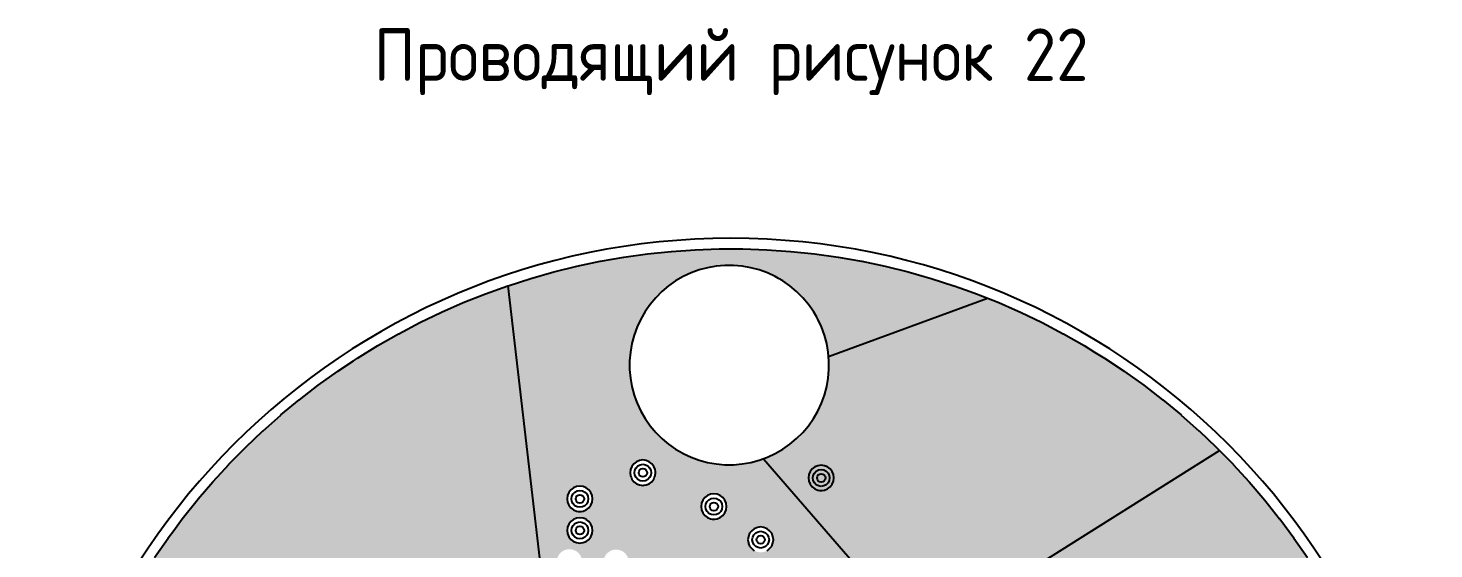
# Model space of a CAD drawing. Header units: millimetres. Extents: x -3894 to -3474, y -291 to 6.
# Drawn here: x -3842.1 to -3775.1, y -187.7 to -162.9 of the extents above; entities that cross this region are included whole.
import ezdxf

# ---------------------------------------------------------------- set-up
doc = ezdxf.new("R2010")
doc.units = ezdxf.units.MM
doc.layers.add('BLACK', color=7, linetype='Continuous')
doc.styles.add('СПДС', font='isocpeur.ttf', dxfattribs={"width": 0.9})

msp = doc.modelspace()

# ---------------------------------------------------------------- hatches: boundary and pattern name
h = msp.add_hatch(color=256)
h.dxf.hatch_style = 1
h.paths.add_polyline_path([(-3807.037, -183.381), (-3807.232, -183.452), (-3807.633, -183.559), (-3808.041, -183.631), (-3808.454, -183.667), (-3808.869, -183.667), (-3808.869, -183.667), (-3809.282, -183.631), (-3809.691, -183.559), (-3809.983, -183.481), (-3810.092, -183.452), (-3810.481, -183.31), (-3810.857, -183.135), (-3810.88, -183.122), (-3811.217, -182.927), (-3811.556, -182.689), (-3811.742, -182.533), (-3811.874, -182.423), (-3812.168, -182.129), (-3812.241, -182.041), (-3812.434, -181.811), (-3812.672, -181.472), (-3812.88, -181.112), (-3813.055, -180.736), (-3813.115, -180.571), (-3813.197, -180.347), (-3813.304, -179.946), (-3813.376, -179.537), (-3813.376, -179.537), (-3813.412, -179.124), (-3813.412, -178.709), (-3813.376, -178.296), (-3813.376, -178.296), (-3813.304, -177.888), (-3813.197, -177.487), (-3813.055, -177.097), (-3812.88, -176.721), (-3812.672, -176.362), (-3812.434, -176.022), (-3812.168, -175.704), (-3811.874, -175.411), (-3811.556, -175.144), (-3811.217, -174.906), (-3810.857, -174.699), (-3810.481, -174.524), (-3810.092, -174.382), (-3809.691, -174.275), (-3809.282, -174.202), (-3809.282, -174.202), (-3808.869, -174.166), (-3808.869, -174.166), (-3808.454, -174.166), (-3808.454, -174.166), (-3808.041, -174.202), (-3807.633, -174.275), (-3807.633, -174.275), (-3807.633, -174.275), (-3807.633, -174.275), (-3807.633, -174.275), (-3807.232, -174.382), (-3806.842, -174.524), (-3806.466, -174.699), (-3806.32, -174.783), (-3806.107, -174.906), (-3805.767, -175.144), (-3805.449, -175.411), (-3805.156, -175.704), (-3804.889, -176.022), (-3804.651, -176.362), (-3804.491, -176.64), (-3804.444, -176.721), (-3804.269, -177.097), (-3804.127, -177.487), (-3804.019, -177.888), (-3803.947, -178.296), (-3803.929, -178.503), (-3796.348, -175.729), (-3796.875, -175.519), (-3796.879, -175.517), (-3797.174, -175.411), (-3797.947, -175.133), (-3797.951, -175.132), (-3799.031, -174.785), (-3799.035, -174.783), (-3799.371, -174.688), (-3800.127, -174.474), (-3800.131, -174.473), (-3801.162, -174.219), (-3801.233, -174.201), (-3801.238, -174.2), (-3802.348, -173.967), (-3802.352, -173.966), (-3803.47, -173.771), (-3803.475, -173.77), (-3804.599, -173.614), (-3804.603, -173.614), (-3805.732, -173.496), (-3805.736, -173.496), (-3806.868, -173.418), (-3806.873, -173.418), (-3808.007, -173.378), (-3808.011, -173.378), (-3809.146, -173.378), (-3809.15, -173.378), (-3810.285, -173.418), (-3810.289, -173.418), (-3811.421, -173.496), (-3811.425, -173.496), (-3812.554, -173.614), (-3812.558, -173.614), (-3813.682, -173.77), (-3813.687, -173.771), (-3814.805, -173.966), (-3814.809, -173.967), (-3815.92, -174.2), (-3815.924, -174.201), (-3817.026, -174.473), (-3817.03, -174.474), (-3818.122, -174.783), (-3818.126, -174.785), (-3819.206, -175.132), (-3817.378, -190.86), (-3816.066, -189.548), (-3816.028, -189.527), (-3816.002, -189.511), (-3815.963, -189.489), (-3815.929, -189.48), (-3815.848, -189.458), (-3801.76, -189.458)])
h.paths.add_polyline_path([(-3809.979, -185.507), (-3809.979, -185.507), (-3809.919, -185.361), (-3809.822, -185.235), (-3809.697, -185.139), (-3809.551, -185.079), (-3809.551, -185.079), (-3809.394, -185.058), (-3809.237, -185.079), (-3809.237, -185.079), (-3809.091, -185.139), (-3808.966, -185.235), (-3808.87, -185.361), (-3808.809, -185.507), (-3808.788, -185.664), (-3808.809, -185.82), (-3808.87, -185.966), (-3808.966, -186.092), (-3809.091, -186.188), (-3809.237, -186.249), (-3809.342, -186.262), (-3809.394, -186.269), (-3809.472, -186.259), (-3809.551, -186.249), (-3809.697, -186.188), (-3809.822, -186.092), (-3809.919, -185.966), (-3809.979, -185.82), (-3809.979, -185.82), (-3810, -185.664)], flags=16)
h.paths.add_polyline_path([(-3809.794, -185.664), (-3809.774, -185.54), (-3809.718, -185.428), (-3809.629, -185.34), (-3809.518, -185.283), (-3809.394, -185.264), (-3809.27, -185.283), (-3809.159, -185.34), (-3809.07, -185.428), (-3809.014, -185.54), (-3808.994, -185.664), (-3809.014, -185.787), (-3809.07, -185.899), (-3809.159, -185.987), (-3809.27, -186.044), (-3809.394, -186.064), (-3809.518, -186.044), (-3809.629, -185.987), (-3809.718, -185.899), (-3809.774, -185.787)], flags=0)
h.paths.add_polyline_path([(-3812.351, -184.477), (-3812.476, -184.573), (-3812.622, -184.634), (-3812.727, -184.647), (-3812.779, -184.654), (-3812.857, -184.644), (-3812.936, -184.634), (-3813.082, -184.573), (-3813.207, -184.477), (-3813.304, -184.351), (-3813.325, -184.299), (-3813.364, -184.205), (-3813.364, -184.205), (-3813.385, -184.049), (-3813.364, -183.892), (-3813.364, -183.892), (-3813.304, -183.746), (-3813.207, -183.62), (-3813.082, -183.524), (-3812.936, -183.464), (-3812.936, -183.464), (-3812.779, -183.443), (-3812.622, -183.464), (-3812.622, -183.464), (-3812.476, -183.524), (-3812.351, -183.62), (-3812.255, -183.746), (-3812.194, -183.892), (-3812.18, -183.996), (-3812.173, -184.049), (-3812.194, -184.205), (-3812.233, -184.299), (-3812.255, -184.351)], flags=16)
h.paths.add_polyline_path([(-3809.194, -185.664, -1), (-3809.594, -185.664, -1)], flags=0)
h.paths.add_polyline_path([(-3812.544, -184.372), (-3812.655, -184.429), (-3812.779, -184.449), (-3812.903, -184.429), (-3813.014, -184.372), (-3813.103, -184.284), (-3813.159, -184.172), (-3813.179, -184.049), (-3813.159, -183.925), (-3813.103, -183.813), (-3813.014, -183.725), (-3812.903, -183.668), (-3812.779, -183.649), (-3812.655, -183.668), (-3812.544, -183.725), (-3812.455, -183.813), (-3812.399, -183.925), (-3812.379, -184.049), (-3812.399, -184.172), (-3812.455, -184.284)], flags=0)
h.paths.add_polyline_path([(-3812.979, -184.049, -1), (-3812.579, -184.049, -1)], flags=0)
h.paths.add_polyline_path([(-3813.626, -187.888), (-3813.53, -188.014), (-3813.469, -188.16), (-3813.451, -188.299), (-3813.448, -188.317), (-3813.469, -188.473), (-3813.53, -188.619), (-3813.626, -188.745), (-3813.751, -188.841), (-3813.897, -188.902), (-3814.002, -188.915), (-3814.054, -188.922), (-3814.132, -188.912), (-3814.211, -188.902), (-3814.357, -188.841), (-3814.482, -188.745), (-3814.579, -188.619), (-3814.639, -188.473), (-3814.639, -188.473), (-3814.66, -188.317), (-3814.639, -188.16), (-3814.639, -188.16), (-3814.579, -188.014), (-3814.482, -187.888), (-3814.357, -187.792), (-3814.211, -187.732), (-3814.211, -187.732), (-3814.054, -187.711), (-3813.897, -187.732), (-3813.897, -187.732), (-3813.795, -187.774), (-3813.751, -187.792)], flags=16)
h.paths.add_polyline_path([(-3813.73, -188.081), (-3813.674, -188.193), (-3813.654, -188.317), (-3813.674, -188.44), (-3813.73, -188.552), (-3813.819, -188.64), (-3813.93, -188.697), (-3814.054, -188.717), (-3814.178, -188.697), (-3814.289, -188.64), (-3814.378, -188.552), (-3814.434, -188.44), (-3814.454, -188.317), (-3814.434, -188.193), (-3814.378, -188.081), (-3814.289, -187.993), (-3814.178, -187.936), (-3814.054, -187.917), (-3813.93, -187.936), (-3813.819, -187.993)], flags=0)
h.paths.add_polyline_path([(-3813.854, -188.317, -1), (-3814.254, -188.317, -1)], flags=0)
h.paths.add_polyline_path([(-3807.749, -187.085), (-3807.749, -187.085), (-3807.689, -186.939), (-3807.592, -186.813), (-3807.467, -186.717), (-3807.321, -186.657), (-3807.321, -186.657), (-3807.164, -186.636), (-3807.007, -186.657), (-3807.007, -186.657), (-3806.861, -186.717), (-3806.736, -186.813), (-3806.64, -186.939), (-3806.579, -187.085), (-3806.577, -187.101), (-3806.56, -187.227), (-3806.558, -187.242), (-3806.579, -187.398), (-3806.64, -187.544), (-3806.736, -187.67), (-3806.861, -187.766), (-3807.007, -187.827), (-3807.112, -187.84), (-3807.164, -187.847), (-3807.242, -187.837), (-3807.321, -187.827), (-3807.467, -187.766), (-3807.592, -187.67), (-3807.689, -187.544), (-3807.74, -187.421), (-3807.749, -187.398), (-3807.749, -187.398), (-3807.77, -187.242)], flags=16)
h.paths.add_polyline_path([(-3815.173, -185.299), (-3815.194, -185.455), (-3815.255, -185.601), (-3815.302, -185.664), (-3815.351, -185.727), (-3815.476, -185.823), (-3815.622, -185.884), (-3815.727, -185.897), (-3815.779, -185.904), (-3815.857, -185.894), (-3815.936, -185.884), (-3816.082, -185.823), (-3816.207, -185.727), (-3816.304, -185.601), (-3816.322, -185.558), (-3816.364, -185.455), (-3816.364, -185.455), (-3816.385, -185.299), (-3816.364, -185.142), (-3816.364, -185.142), (-3816.304, -184.996), (-3816.207, -184.87), (-3816.082, -184.774), (-3815.936, -184.714), (-3815.936, -184.714), (-3815.779, -184.693), (-3815.622, -184.714), (-3815.622, -184.714), (-3815.476, -184.774), (-3815.351, -184.87), (-3815.255, -184.996), (-3815.194, -185.142)], flags=16)
h.paths.add_polyline_path([(-3807.544, -187.118), (-3807.488, -187.006), (-3807.399, -186.918), (-3807.288, -186.861), (-3807.164, -186.842), (-3807.04, -186.861), (-3806.929, -186.918), (-3806.84, -187.006), (-3806.784, -187.118), (-3806.764, -187.242), (-3806.784, -187.365), (-3806.84, -187.477), (-3806.929, -187.565), (-3807.04, -187.622), (-3807.164, -187.642), (-3807.288, -187.622), (-3807.399, -187.565), (-3807.488, -187.477), (-3807.544, -187.365), (-3807.564, -187.242)], flags=0)
h.paths.add_polyline_path([(-3815.194, -186.642), (-3815.173, -186.799), (-3815.194, -186.955), (-3815.255, -187.101), (-3815.351, -187.227), (-3815.37, -187.242), (-3815.476, -187.323), (-3815.622, -187.384), (-3815.727, -187.397), (-3815.779, -187.404), (-3815.857, -187.394), (-3815.936, -187.384), (-3816.082, -187.323), (-3816.207, -187.227), (-3816.304, -187.101), (-3816.364, -186.955), (-3816.364, -186.955), (-3816.385, -186.799), (-3816.364, -186.642), (-3816.364, -186.642), (-3816.304, -186.496), (-3816.207, -186.37), (-3816.082, -186.274), (-3815.936, -186.214), (-3815.936, -186.214), (-3815.779, -186.193), (-3815.622, -186.214), (-3815.622, -186.214), (-3815.488, -186.269), (-3815.476, -186.274), (-3815.351, -186.37), (-3815.255, -186.496)], flags=16)
h.paths.add_polyline_path([(-3815.379, -185.299), (-3815.399, -185.422), (-3815.455, -185.534), (-3815.544, -185.622), (-3815.655, -185.679), (-3815.779, -185.699), (-3815.903, -185.679), (-3816.014, -185.622), (-3816.103, -185.534), (-3816.159, -185.422), (-3816.179, -185.299), (-3816.159, -185.175), (-3816.103, -185.063), (-3816.014, -184.975), (-3815.903, -184.918), (-3815.779, -184.899), (-3815.655, -184.918), (-3815.544, -184.975), (-3815.455, -185.063), (-3815.399, -185.175)], flags=0)
h.paths.add_polyline_path([(-3806.964, -187.242, -1), (-3807.364, -187.242, -1)], flags=0)
h.paths.add_polyline_path([(-3815.399, -186.675), (-3815.379, -186.799), (-3815.399, -186.922), (-3815.455, -187.034), (-3815.544, -187.122), (-3815.655, -187.179), (-3815.779, -187.199), (-3815.903, -187.179), (-3816.014, -187.122), (-3816.103, -187.034), (-3816.159, -186.922), (-3816.179, -186.799), (-3816.159, -186.675), (-3816.103, -186.563), (-3816.014, -186.475), (-3815.903, -186.418), (-3815.779, -186.399), (-3815.655, -186.418), (-3815.544, -186.475), (-3815.455, -186.563)], flags=0)
h.paths.add_polyline_path([(-3815.979, -185.299, -1), (-3815.579, -185.299, -1)], flags=0)
h.paths.add_polyline_path([(-3815.579, -186.799, -1), (-3815.979, -186.799, -1)], flags=0)
h.paths.add_polyline_path([(-3815.755, -187.996), (-3815.694, -188.142), (-3815.673, -188.299), (-3815.676, -188.317), (-3815.694, -188.455), (-3815.755, -188.601), (-3815.851, -188.727), (-3815.976, -188.823), (-3816.122, -188.884), (-3816.227, -188.897), (-3816.279, -188.904), (-3816.357, -188.894), (-3816.436, -188.884), (-3816.582, -188.823), (-3816.707, -188.727), (-3816.804, -188.601), (-3816.864, -188.455), (-3816.864, -188.455), (-3816.885, -188.299), (-3816.864, -188.142), (-3816.864, -188.142), (-3816.804, -187.996), (-3816.707, -187.87), (-3816.582, -187.774), (-3816.436, -187.714), (-3816.436, -187.714), (-3816.279, -187.693), (-3816.122, -187.714), (-3816.122, -187.714), (-3815.995, -187.766), (-3815.976, -187.774), (-3815.851, -187.87)], flags=16)
h.paths.add_polyline_path([(-3815.955, -188.063), (-3815.899, -188.175), (-3815.879, -188.299), (-3815.899, -188.422), (-3815.955, -188.534), (-3816.044, -188.622), (-3816.155, -188.679), (-3816.279, -188.699), (-3816.403, -188.679), (-3816.514, -188.622), (-3816.603, -188.534), (-3816.659, -188.422), (-3816.679, -188.299), (-3816.659, -188.175), (-3816.603, -188.063), (-3816.514, -187.975), (-3816.403, -187.918), (-3816.279, -187.899), (-3816.155, -187.918), (-3816.044, -187.975)], flags=0)
h.paths.add_polyline_path([(-3816.079, -188.299, -1), (-3816.479, -188.299, -1)], flags=0)
h = msp.add_hatch(color=256)
h.dxf.hatch_style = 1
h.paths.add_polyline_path([(-3819.206, -175.132), (-3819.21, -175.133), (-3820.278, -175.517), (-3820.282, -175.519), (-3821.336, -175.939), (-3821.34, -175.941), (-3822.379, -176.398), (-3822.383, -176.4), (-3823.406, -176.892), (-3823.409, -176.894), (-3824.414, -177.421), (-3824.418, -177.423), (-3825.404, -177.985), (-3825.408, -177.987), (-3826.374, -178.583), (-3826.378, -178.585), (-3826.564, -178.709), (-3827.323, -179.214), (-3827.326, -179.216), (-3828.249, -179.877), (-3828.252, -179.879), (-3829.152, -180.572), (-3829.155, -180.574), (-3830.03, -181.297), (-3830.033, -181.3), (-3830.611, -181.811), (-3830.883, -182.052), (-3830.886, -182.055), (-3831.709, -182.837), (-3831.712, -182.84), (-3832.508, -183.649), (-3832.51, -183.652), (-3832.874, -184.049), (-3833.278, -184.489), (-3833.28, -184.492), (-3833.971, -185.299), (-3834.018, -185.354), (-3834.021, -185.357), (-3834.729, -186.245), (-3834.731, -186.248), (-3835.14, -186.799), (-3835.408, -187.159), (-3835.41, -187.163), (-3836.055, -188.097), (-3836.057, -188.1), (-3836.184, -188.299), (-3836.296, -188.473), (-3836.51, -188.807), (-3836.669, -189.056), (-3836.672, -189.06), (-3837.25, -190.036), (-3837.252, -190.04), (-3837.797, -191.035), (-3837.799, -191.039), (-3837.983, -191.406), (-3835.422, -192.092), (-3835.28, -191.702), (-3835.105, -191.326), (-3834.897, -190.967), (-3834.659, -190.627), (-3834.393, -190.309), (-3834.099, -190.016), (-3833.781, -189.749), (-3833.442, -189.511), (-3833.082, -189.304), (-3832.706, -189.129), (-3832.317, -188.987), (-3831.916, -188.88), (-3831.507, -188.807), (-3831.507, -188.807), (-3831.094, -188.771), (-3831.094, -188.771), (-3830.679, -188.771), (-3830.679, -188.771), (-3830.266, -188.807), (-3829.858, -188.88), (-3829.858, -188.88), (-3829.858, -188.88), (-3829.815, -188.891), (-3829.457, -188.987), (-3829.067, -189.129), (-3828.691, -189.304), (-3828.577, -189.37), (-3828.332, -189.511), (-3827.992, -189.749), (-3827.763, -189.942), (-3827.674, -190.016), (-3827.381, -190.309), (-3827.304, -190.401), (-3827.114, -190.627), (-3826.876, -190.967), (-3826.781, -191.133), (-3826.669, -191.326), (-3826.494, -191.702), (-3826.352, -192.092), (-3826.337, -192.146), (-3826.244, -192.493), (-3826.172, -192.901), (-3826.136, -193.314), (-3826.136, -193.729), (-3826.172, -194.142), (-3826.244, -194.551), (-3826.352, -194.952), (-3826.494, -195.341), (-3826.581, -195.529), (-3825.128, -195.477), (-3825.14, -195.418), (-3825.14, -194.379), (-3825.128, -194.32), (-3825.084, -194.254), (-3825.017, -194.21), (-3825.017, -194.21), (-3824.959, -194.198), (-3824.959, -194.198), (-3823.919, -194.198), (-3823.919, -194.198), (-3823.861, -194.21), (-3823.861, -194.21), (-3823.794, -194.254), (-3823.763, -194.301), (-3823.71, -194.345), (-3823.641, -194.355), (-3823.578, -194.325), (-3823.57, -194.318), (-3823.57, -194.318), (-3823.419, -194.239), (-3823.254, -194.198), (-3823.084, -194.198), (-3822.919, -194.239), (-3822.768, -194.318), (-3822.641, -194.431), (-3822.636, -194.438), (-3822.618, -194.458), (-3822.556, -194.489), (-3822.486, -194.482), (-3822.432, -194.438), (-3822.427, -194.431), (-3822.3, -194.318), (-3822.149, -194.239), (-3821.984, -194.198), (-3821.814, -194.198), (-3821.649, -194.239), (-3821.507, -194.313), (-3821.457, -194.327), (-3821.389, -194.311), (-3821.34, -194.261), (-3821.326, -194.193), (-3821.329, -194.162), (-3821.329, -193.843), (-3821.329, -193.843), (-3821.32, -193.785), (-3821.301, -193.718), (-3821.256, -193.638), (-3821.238, -193.62), (-3821.185, -193.574), (-3821.104, -193.531), (-3821.043, -193.518), (-3820.999, -193.513), (-3818.904, -193.513), (-3818.852, -193.502), (-3818.799, -193.456), (-3818.78, -193.389), (-3818.78, -192.389), (-3818.749, -192.275), (-3818.749, -192.275), (-3818.69, -192.172), (-3817.378, -190.86)])
h = msp.add_hatch(color=256)
h.dxf.hatch_style = 1
h.paths.add_polyline_path([(-3788.905, -179.879), (-3788.908, -179.877), (-3789.831, -179.216), (-3789.834, -179.214), (-3790.779, -178.585), (-3790.783, -178.583), (-3791.248, -178.296), (-3791.749, -177.987), (-3791.753, -177.985), (-3792.739, -177.423), (-3792.743, -177.421), (-3793.748, -176.894), (-3793.751, -176.892), (-3794.774, -176.4), (-3794.778, -176.398), (-3795.04, -176.283), (-3795.817, -175.941), (-3795.821, -175.939), (-3796.348, -175.729), (-3803.929, -178.503), (-3803.911, -178.709), (-3803.911, -179.124), (-3803.947, -179.537), (-3804.019, -179.946), (-3804.127, -180.347), (-3804.269, -180.736), (-3804.444, -181.112), (-3804.651, -181.472), (-3804.889, -181.811), (-3805.156, -182.129), (-3805.449, -182.423), (-3805.767, -182.689), (-3806.107, -182.927), (-3806.466, -183.135), (-3806.842, -183.31), (-3807.037, -183.381), (-3801.76, -189.458), (-3800.49, -189.458), (-3799.982, -189.458), (-3799.93, -189.472), (-3799.891, -189.482), (-3799.879, -189.486), (-3799.867, -189.489), (-3799.828, -189.511), (-3799.764, -189.548), (-3799.651, -189.662), (-3799.63, -189.678), (-3799.563, -189.698), (-3799.299, -189.698), (-3799.268, -189.694), (-3799.208, -189.659), (-3799.177, -189.596), (-3799.185, -189.527), (-3799.214, -189.455), (-3799.235, -189.299), (-3799.214, -189.142), (-3799.214, -189.142), (-3799.154, -188.996), (-3799.057, -188.87), (-3798.932, -188.774), (-3798.786, -188.714), (-3798.786, -188.714), (-3798.629, -188.693), (-3798.472, -188.714), (-3798.472, -188.714), (-3798.326, -188.774), (-3798.201, -188.87), (-3798.105, -188.996), (-3798.044, -189.142), (-3798.023, -189.299), (-3798.044, -189.455), (-3798.058, -189.489), (-3798.074, -189.527), (-3798.082, -189.556), (-3798.072, -189.626), (-3798.026, -189.678), (-3797.959, -189.698), (-3796.536, -189.698), (-3796.525, -189.698), (-3796.46, -189.672), (-3796.332, -189.574), (-3796.186, -189.514), (-3796.186, -189.514), (-3796.029, -189.493), (-3795.872, -189.514), (-3795.872, -189.514), (-3795.769, -189.556), (-3795.747, -189.565), (-3785.3, -182.987), (-3785.445, -182.84), (-3785.448, -182.837), (-3786.271, -182.055), (-3786.274, -182.052), (-3787.124, -181.3), (-3787.127, -181.297), (-3788.002, -180.574), (-3788.005, -180.572)])
h = msp.add_hatch(color=256)
h.dxf.hatch_style = 1
h.paths.add_polyline_path([(-3788.992, -189.511), (-3788.632, -189.304), (-3788.256, -189.129), (-3787.867, -188.987), (-3787.466, -188.88), (-3787.057, -188.807), (-3787.057, -188.807), (-3786.644, -188.771), (-3786.644, -188.771), (-3786.229, -188.771), (-3786.229, -188.771), (-3785.816, -188.807), (-3785.408, -188.88), (-3785.408, -188.88), (-3785.408, -188.88), (-3785.365, -188.891), (-3785.007, -188.987), (-3784.617, -189.129), (-3784.241, -189.304), (-3784.127, -189.37), (-3783.882, -189.511), (-3783.542, -189.749), (-3783.313, -189.942), (-3783.224, -190.016), (-3782.931, -190.309), (-3782.854, -190.401), (-3782.664, -190.627), (-3782.426, -190.967), (-3782.331, -191.133), (-3782.219, -191.326), (-3782.044, -191.702), (-3781.902, -192.092), (-3781.887, -192.146), (-3781.794, -192.493), (-3781.722, -192.901), (-3781.686, -193.314), (-3781.686, -193.729), (-3781.722, -194.142), (-3781.794, -194.551), (-3781.902, -194.952), (-3782.044, -195.341), (-3782.219, -195.717), (-3782.426, -196.077), (-3782.664, -196.416), (-3782.931, -196.734), (-3783.224, -197.028), (-3783.542, -197.294), (-3783.882, -197.532), (-3784.241, -197.74), (-3784.446, -197.835), (-3784.487, -197.866), (-3784.516, -197.93), (-3784.506, -197.999), (-3784.46, -198.052), (-3784.393, -198.071), (-3784.171, -198.071), (-3784.142, -198.079), (-3784.087, -198.094), (-3784.057, -198.102), (-3784.036, -198.114), (-3783.954, -198.161), (-3782.65, -199.465), (-3777.343, -195.745), (-3777.525, -195.207), (-3777.527, -195.203), (-3777.929, -194.142), (-3777.931, -194.138), (-3778.37, -193.092), (-3778.371, -193.088), (-3778.805, -192.146), (-3778.846, -192.057), (-3778.848, -192.053), (-3779.358, -191.039), (-3779.36, -191.035), (-3779.707, -190.401), (-3779.905, -190.04), (-3779.907, -190.036), (-3779.963, -189.942), (-3780.485, -189.06), (-3780.488, -189.056), (-3781.1, -188.1), (-3781.102, -188.097), (-3781.747, -187.163), (-3781.749, -187.159), (-3782.426, -186.248), (-3782.429, -186.245), (-3783.136, -185.357), (-3783.139, -185.354), (-3783.877, -184.492), (-3783.88, -184.489), (-3784.647, -183.652), (-3784.65, -183.649), (-3785.155, -183.135), (-3785.3, -182.987), (-3795.747, -189.565), (-3795.726, -189.574), (-3795.601, -189.67), (-3795.505, -189.796), (-3795.444, -189.942), (-3795.423, -190.099), (-3795.444, -190.255), (-3795.505, -190.401), (-3795.601, -190.527), (-3795.726, -190.623), (-3795.872, -190.684), (-3795.89, -190.686), (-3795.906, -190.689), (-3795.983, -190.71), (-3795.983, -190.71), (-3796.075, -190.71), (-3796.152, -190.689), (-3796.168, -190.686), (-3796.186, -190.684), (-3796.259, -190.653), (-3796.332, -190.623), (-3796.341, -190.618), (-3796.405, -190.599), (-3799.86, -190.599), (-3799.952, -190.574), (-3799.975, -190.568), (-3800.078, -190.509), (-3800.191, -190.395), (-3800.212, -190.379), (-3800.279, -190.359), (-3800.432, -190.359), (-3800.441, -190.359), (-3800.506, -190.384), (-3800.548, -190.44), (-3800.553, -190.509), (-3800.52, -190.571), (-3800.189, -190.902), (-3800.129, -191.005), (-3800.099, -191.119), (-3800.099, -191.119), (-3800.099, -191.499), (-3800.099, -196.252), (-3800.096, -196.278), (-3800.062, -196.34), (-3798.367, -198.035), (-3798.346, -198.052), (-3798.279, -198.071), (-3788.48, -198.071), (-3788.43, -198.061), (-3788.377, -198.015), (-3788.356, -197.948), (-3788.376, -197.881), (-3788.428, -197.835), (-3788.632, -197.74), (-3788.726, -197.685), (-3788.992, -197.532), (-3789.331, -197.294), (-3789.564, -197.099), (-3789.649, -197.028), (-3789.943, -196.734), (-3790.048, -196.609), (-3790.209, -196.416), (-3790.447, -196.077), (-3790.582, -195.843), (-3790.655, -195.717), (-3790.83, -195.341), (-3790.879, -195.207), (-3790.972, -194.952), (-3791.079, -194.551), (-3791.151, -194.142), (-3791.151, -194.142), (-3791.187, -193.729), (-3791.187, -193.314), (-3791.151, -192.901), (-3791.151, -192.901), (-3791.079, -192.493), (-3790.972, -192.092), (-3790.83, -191.702), (-3790.655, -191.326), (-3790.447, -190.967), (-3790.209, -190.627), (-3789.943, -190.309), (-3789.649, -190.016), (-3789.331, -189.749)])

# ---------------------------------------------------------------- linework, layer by layer
for p, q in [((-3817.378, -190.86), (-3819.206, -175.132)), ((-3803.929, -178.503), (-3796.348, -175.729)), ((-3807.037, -183.381), (-3801.76, -189.458)), ((-3795.747, -189.565), (-3785.3, -182.987))]:
    msp.add_line(p, q)
at = {"layer": 'BLACK', "linetype": 'Continuous'}
for p, q in [((-3812.554, -173.614), (-3811.425, -173.496)), ((-3811.425, -173.496), (-3811.421, -173.496)), ((-3811.421, -173.496), (-3810.289, -173.418)), ((-3810.289, -173.418), (-3810.285, -173.418)), ((-3810.285, -173.418), (-3809.15, -173.378)), ((-3809.15, -173.378), (-3809.146, -173.378)), ((-3809.146, -173.378), (-3808.011, -173.378)), ((-3808.011, -173.378), (-3808.007, -173.378)), ((-3808.007, -173.378), (-3806.873, -173.418)), ((-3806.873, -173.418), (-3806.868, -173.418)), ((-3806.868, -173.418), (-3805.736, -173.496)), ((-3805.736, -173.496), (-3805.732, -173.496)), ((-3805.732, -173.496), (-3804.603, -173.614)), ((-3815.92, -174.2), (-3814.809, -173.967)), ((-3814.809, -173.967), (-3814.805, -173.966)), ((-3814.805, -173.966), (-3813.687, -173.771)), ((-3813.687, -173.771), (-3813.682, -173.77)), ((-3813.682, -173.77), (-3812.558, -173.614)), ((-3812.558, -173.614), (-3812.554, -173.614)), ((-3808.869, -174.166), (-3809.282, -174.202)), ((-3808.454, -174.166), (-3808.869, -174.166)), ((-3808.869, -174.166), (-3808.869, -174.166)), ((-3808.041, -174.202), (-3808.454, -174.166)), ((-3808.454, -174.166), (-3808.454, -174.166)), ((-3804.603, -173.614), (-3804.599, -173.614)), ((-3804.599, -173.614), (-3803.475, -173.77)), ((-3803.475, -173.77), (-3803.47, -173.771)), ((-3803.47, -173.771), (-3802.352, -173.966)), ((-3802.352, -173.966), (-3802.348, -173.967)), ((-3802.348, -173.967), (-3801.238, -174.2)), ((-3819.206, -175.132), (-3818.126, -174.785)), ((-3818.126, -174.785), (-3818.122, -174.783)), ((-3818.122, -174.783), (-3817.03, -174.474)), ((-3817.03, -174.474), (-3817.026, -174.473)), ((-3817.026, -174.473), (-3815.924, -174.201)), ((-3815.924, -174.201), (-3815.92, -174.2)), ((-3810.857, -174.699), (-3811.217, -174.906)), ((-3810.481, -174.524), (-3810.857, -174.699)), ((-3810.857, -174.699), (-3810.857, -174.699)), ((-3810.092, -174.382), (-3810.481, -174.524)), ((-3809.691, -174.275), (-3810.092, -174.382)), ((-3809.282, -174.202), (-3809.691, -174.275)), ((-3809.691, -174.275), (-3809.691, -174.275)), ((-3809.282, -174.202), (-3809.282, -174.202)), ((-3807.633, -174.275), (-3808.041, -174.202)), ((-3807.633, -174.275), (-3807.633, -174.275)), ((-3807.633, -174.275), (-3807.633, -174.275)), ((-3807.232, -174.382), (-3807.633, -174.275)), ((-3807.633, -174.275), (-3807.633, -174.275)), ((-3807.633, -174.275), (-3807.633, -174.275)), ((-3806.842, -174.524), (-3807.232, -174.382)), ((-3807.232, -174.382), (-3807.232, -174.382)), ((-3807.232, -174.382), (-3807.232, -174.382)), ((-3806.466, -174.699), (-3806.842, -174.524)), ((-3806.842, -174.524), (-3806.842, -174.524)), ((-3806.842, -174.524), (-3806.842, -174.524)), ((-3806.32, -174.783), (-3806.466, -174.699)), ((-3806.466, -174.699), (-3806.466, -174.699)), ((-3806.107, -174.906), (-3806.32, -174.783)), ((-3801.238, -174.2), (-3801.233, -174.201)), ((-3801.233, -174.201), (-3801.162, -174.219)), ((-3801.162, -174.219), (-3800.131, -174.473)), ((-3800.131, -174.473), (-3800.127, -174.474)), ((-3800.127, -174.474), (-3799.371, -174.688)), ((-3799.371, -174.688), (-3799.035, -174.783)), ((-3799.035, -174.783), (-3799.031, -174.785)), ((-3799.031, -174.785), (-3797.951, -175.132)), ((-3821.336, -175.939), (-3820.282, -175.519)), ((-3820.282, -175.519), (-3820.278, -175.517)), ((-3820.278, -175.517), (-3819.21, -175.133)), ((-3819.21, -175.133), (-3819.206, -175.132)), ((-3811.874, -175.411), (-3812.168, -175.704)), ((-3811.556, -175.144), (-3811.874, -175.411)), ((-3811.217, -174.906), (-3811.556, -175.144)), ((-3811.217, -174.906), (-3811.217, -174.906)), ((-3805.767, -175.144), (-3806.107, -174.906)), ((-3806.107, -174.906), (-3806.107, -174.906)), ((-3806.107, -174.906), (-3806.107, -174.906)), ((-3805.449, -175.411), (-3805.767, -175.144)), ((-3805.156, -175.704), (-3805.449, -175.411)), ((-3797.951, -175.132), (-3797.947, -175.133)), ((-3797.947, -175.133), (-3797.174, -175.411)), ((-3797.174, -175.411), (-3796.879, -175.517)), ((-3796.879, -175.517), (-3796.875, -175.519)), ((-3796.875, -175.519), (-3795.821, -175.939)), ((-3822.379, -176.398), (-3821.34, -175.941)), ((-3821.34, -175.941), (-3821.336, -175.939)), ((-3812.434, -176.022), (-3812.672, -176.362)), ((-3812.168, -175.704), (-3812.434, -176.022)), ((-3804.889, -176.022), (-3805.156, -175.704)), ((-3804.651, -176.362), (-3804.889, -176.022)), ((-3795.821, -175.939), (-3795.817, -175.941)), ((-3795.817, -175.941), (-3795.04, -176.283)), ((-3823.406, -176.892), (-3822.383, -176.4)), ((-3822.383, -176.4), (-3822.379, -176.398)), ((-3812.88, -176.721), (-3813.055, -177.097)), ((-3812.672, -176.362), (-3812.88, -176.721)), ((-3812.88, -176.721), (-3812.88, -176.721)), ((-3812.672, -176.362), (-3812.672, -176.362)), ((-3804.491, -176.64), (-3804.651, -176.362)), ((-3804.651, -176.362), (-3804.651, -176.362)), ((-3804.651, -176.362), (-3804.651, -176.362)), ((-3804.444, -176.721), (-3804.491, -176.64)), ((-3804.269, -177.097), (-3804.444, -176.721)), ((-3804.444, -176.721), (-3804.444, -176.721)), ((-3795.04, -176.283), (-3794.778, -176.398)), ((-3794.778, -176.398), (-3794.774, -176.4)), ((-3794.774, -176.4), (-3793.751, -176.892)), ((-3825.404, -177.985), (-3824.418, -177.423)), ((-3824.418, -177.423), (-3824.414, -177.421)), ((-3824.414, -177.421), (-3823.409, -176.894)), ((-3823.409, -176.894), (-3823.406, -176.892)), ((-3813.197, -177.487), (-3813.304, -177.888)), ((-3813.055, -177.097), (-3813.197, -177.487)), ((-3804.127, -177.487), (-3804.269, -177.097)), ((-3804.269, -177.097), (-3804.269, -177.097)), ((-3804.269, -177.097), (-3804.269, -177.097)), ((-3804.019, -177.888), (-3804.127, -177.487)), ((-3793.751, -176.892), (-3793.748, -176.894)), ((-3793.748, -176.894), (-3792.743, -177.421)), ((-3792.743, -177.421), (-3792.739, -177.423)), ((-3792.739, -177.423), (-3791.753, -177.985)), ((-3826.374, -178.583), (-3825.408, -177.987)), ((-3825.408, -177.987), (-3825.404, -177.985)), ((-3813.304, -177.888), (-3813.376, -178.296)), ((-3813.304, -177.888), (-3813.304, -177.888)), ((-3803.947, -178.296), (-3804.019, -177.888)), ((-3791.753, -177.985), (-3791.749, -177.987)), ((-3791.749, -177.987), (-3791.248, -178.296)), ((-3827.323, -179.214), (-3826.564, -178.709)), ((-3826.564, -178.709), (-3826.378, -178.585)), ((-3826.378, -178.585), (-3826.374, -178.583)), ((-3813.376, -178.296), (-3813.412, -178.709)), ((-3813.412, -178.709), (-3813.412, -179.124)), ((-3813.376, -178.296), (-3813.376, -178.296)), ((-3803.911, -178.709), (-3803.947, -178.296)), ((-3803.911, -179.124), (-3803.911, -178.709)), ((-3791.248, -178.296), (-3790.783, -178.583)), ((-3790.783, -178.583), (-3790.779, -178.585)), ((-3790.779, -178.585), (-3789.834, -179.214)), ((-3828.249, -179.877), (-3827.326, -179.216)), ((-3827.326, -179.216), (-3827.323, -179.214)), ((-3813.412, -179.124), (-3813.376, -179.537)), ((-3813.376, -179.537), (-3813.376, -179.537)), ((-3813.376, -179.537), (-3813.304, -179.946)), ((-3804.019, -179.946), (-3803.947, -179.537)), ((-3803.947, -179.537), (-3803.911, -179.124)), ((-3789.834, -179.214), (-3789.831, -179.216)), ((-3789.831, -179.216), (-3788.908, -179.877)), ((-3829.152, -180.572), (-3828.252, -179.879)), ((-3828.252, -179.879), (-3828.249, -179.877)), ((-3813.304, -179.946), (-3813.304, -179.946)), ((-3813.304, -179.946), (-3813.197, -180.347)), ((-3804.127, -180.347), (-3804.019, -179.946)), ((-3788.908, -179.877), (-3788.905, -179.879)), ((-3788.905, -179.879), (-3788.005, -180.572)), ((-3830.03, -181.297), (-3829.155, -180.574)), ((-3829.155, -180.574), (-3829.152, -180.572)), ((-3813.197, -180.347), (-3813.197, -180.347)), ((-3813.197, -180.347), (-3813.197, -180.347)), ((-3813.197, -180.347), (-3813.115, -180.571)), ((-3813.115, -180.571), (-3813.055, -180.736)), ((-3813.055, -180.736), (-3812.88, -181.112)), ((-3804.444, -181.112), (-3804.269, -180.736)), ((-3804.269, -180.736), (-3804.127, -180.347)), ((-3804.269, -180.736), (-3804.269, -180.736)), ((-3804.269, -180.736), (-3804.269, -180.736)), ((-3788.005, -180.572), (-3788.002, -180.574)), ((-3788.002, -180.574), (-3787.127, -181.297)), ((-3830.611, -181.811), (-3830.033, -181.3)), ((-3830.033, -181.3), (-3830.03, -181.297)), ((-3812.88, -181.112), (-3812.88, -181.112)), ((-3812.88, -181.112), (-3812.672, -181.472)), ((-3812.672, -181.472), (-3812.672, -181.472)), ((-3812.672, -181.472), (-3812.672, -181.472)), ((-3812.672, -181.472), (-3812.434, -181.811)), ((-3804.889, -181.811), (-3804.651, -181.472)), ((-3804.651, -181.472), (-3804.444, -181.112)), ((-3804.444, -181.112), (-3804.444, -181.112)), ((-3804.444, -181.112), (-3804.444, -181.112)), ((-3787.127, -181.297), (-3787.124, -181.3)), ((-3787.124, -181.3), (-3786.274, -182.052)), ((-3831.709, -182.837), (-3830.886, -182.055)), ((-3830.886, -182.055), (-3830.883, -182.052)), ((-3830.883, -182.052), (-3830.611, -181.811)), ((-3812.434, -181.811), (-3812.241, -182.041)), ((-3812.241, -182.041), (-3812.168, -182.129)), ((-3812.168, -182.129), (-3811.874, -182.423)), ((-3805.449, -182.423), (-3805.156, -182.129)), ((-3805.156, -182.129), (-3804.889, -181.811)), ((-3786.274, -182.052), (-3786.271, -182.055)), ((-3786.271, -182.055), (-3785.448, -182.837)), ((-3832.508, -183.649), (-3831.712, -182.84)), ((-3831.712, -182.84), (-3831.709, -182.837)), ((-3811.874, -182.423), (-3811.742, -182.533)), ((-3811.742, -182.533), (-3811.556, -182.689)), ((-3811.556, -182.689), (-3811.217, -182.927)), ((-3806.107, -182.927), (-3805.767, -182.689)), ((-3805.767, -182.689), (-3805.449, -182.423)), ((-3785.448, -182.837), (-3785.445, -182.84)), ((-3785.445, -182.84), (-3785.155, -183.135)), ((-3813.082, -183.524), (-3813.207, -183.62)), ((-3812.936, -183.464), (-3813.082, -183.524)), ((-3812.779, -183.443), (-3812.936, -183.464)), ((-3812.936, -183.464), (-3812.936, -183.464)), ((-3812.622, -183.464), (-3812.779, -183.443)), ((-3812.779, -183.443), (-3812.779, -183.443)), ((-3812.476, -183.524), (-3812.622, -183.464)), ((-3812.622, -183.464), (-3812.622, -183.464)), ((-3812.351, -183.62), (-3812.476, -183.524)), ((-3811.217, -182.927), (-3811.217, -182.927)), ((-3811.217, -182.927), (-3811.217, -182.927)), ((-3811.217, -182.927), (-3810.88, -183.122)), ((-3810.88, -183.122), (-3810.857, -183.135)), ((-3810.857, -183.135), (-3810.857, -183.135)), ((-3810.857, -183.135), (-3810.481, -183.31)), ((-3810.481, -183.31), (-3810.481, -183.31)), ((-3810.481, -183.31), (-3810.481, -183.31)), ((-3810.481, -183.31), (-3810.092, -183.452)), ((-3810.092, -183.452), (-3810.092, -183.452)), ((-3810.092, -183.452), (-3810.092, -183.452)), ((-3810.092, -183.452), (-3809.983, -183.481)), ((-3809.983, -183.481), (-3809.691, -183.559)), ((-3809.691, -183.559), (-3809.282, -183.631)), ((-3808.041, -183.631), (-3807.633, -183.559)), ((-3807.633, -183.559), (-3807.232, -183.452)), ((-3807.232, -183.452), (-3806.842, -183.31)), ((-3806.842, -183.31), (-3806.466, -183.135)), ((-3806.842, -183.31), (-3806.842, -183.31)), ((-3806.466, -183.135), (-3806.107, -182.927)), ((-3806.466, -183.135), (-3806.466, -183.135)), ((-3806.466, -183.135), (-3806.466, -183.135)), ((-3785.155, -183.135), (-3784.65, -183.649)), ((-3833.278, -184.489), (-3832.874, -184.049)), ((-3832.874, -184.049), (-3832.51, -183.652)), ((-3832.51, -183.652), (-3832.508, -183.649)), ((-3813.364, -183.892), (-3813.385, -184.049)), ((-3813.385, -184.049), (-3813.364, -184.205)), ((-3813.385, -184.049), (-3813.385, -184.049)), ((-3813.304, -183.746), (-3813.364, -183.892)), ((-3813.364, -183.892), (-3813.364, -183.892)), ((-3813.364, -184.205), (-3813.364, -184.205)), ((-3813.364, -184.205), (-3813.325, -184.299)), ((-3813.207, -183.62), (-3813.304, -183.746)), ((-3813.179, -184.049), (-3813.159, -183.925)), ((-3813.159, -184.172), (-3813.179, -184.049)), ((-3813.159, -183.925), (-3813.103, -183.813)), ((-3813.103, -184.284), (-3813.159, -184.172)), ((-3813.103, -183.813), (-3813.014, -183.725)), ((-3813.014, -183.725), (-3812.903, -183.668)), ((-3812.903, -183.668), (-3812.779, -183.649)), ((-3812.779, -183.649), (-3812.655, -183.668)), ((-3812.655, -183.668), (-3812.544, -183.725)), ((-3812.544, -183.725), (-3812.455, -183.813)), ((-3812.455, -183.813), (-3812.399, -183.925)), ((-3812.399, -184.172), (-3812.455, -184.284)), ((-3812.399, -183.925), (-3812.379, -184.049)), ((-3812.379, -184.049), (-3812.399, -184.172)), ((-3812.255, -183.746), (-3812.351, -183.62)), ((-3812.194, -183.892), (-3812.255, -183.746)), ((-3812.233, -184.299), (-3812.194, -184.205)), ((-3812.18, -183.996), (-3812.194, -183.892)), ((-3812.194, -183.892), (-3812.194, -183.892)), ((-3812.194, -184.205), (-3812.173, -184.049)), ((-3812.173, -184.049), (-3812.18, -183.996)), ((-3809.282, -183.631), (-3808.869, -183.667)), ((-3808.869, -183.667), (-3808.869, -183.667)), ((-3808.869, -183.667), (-3808.869, -183.667)), ((-3808.869, -183.667), (-3808.454, -183.667)), ((-3808.454, -183.667), (-3808.041, -183.631)), ((-3808.454, -183.667), (-3808.454, -183.667)), ((-3804.864, -184.142), (-3804.885, -184.299)), ((-3804.804, -183.996), (-3804.864, -184.142)), ((-3804.864, -184.142), (-3804.864, -184.142)), ((-3804.707, -183.87), (-3804.804, -183.996)), ((-3804.582, -183.774), (-3804.707, -183.87)), ((-3804.679, -184.299), (-3804.659, -184.175)), ((-3804.659, -184.175), (-3804.603, -184.063)), ((-3804.603, -184.063), (-3804.514, -183.975)), ((-3804.436, -183.714), (-3804.582, -183.774)), ((-3804.514, -183.975), (-3804.403, -183.918)), ((-3804.279, -183.693), (-3804.436, -183.714)), ((-3804.436, -183.714), (-3804.436, -183.714)), ((-3804.403, -183.918), (-3804.279, -183.899)), ((-3804.122, -183.714), (-3804.279, -183.693)), ((-3804.279, -183.693), (-3804.279, -183.693)), ((-3804.279, -183.899), (-3804.155, -183.918)), ((-3804.155, -183.918), (-3804.044, -183.975)), ((-3803.976, -183.774), (-3804.122, -183.714)), ((-3804.122, -183.714), (-3804.122, -183.714)), ((-3804.044, -183.975), (-3803.955, -184.063)), ((-3803.851, -183.87), (-3803.976, -183.774)), ((-3803.955, -184.063), (-3803.899, -184.175)), ((-3803.899, -184.175), (-3803.879, -184.299)), ((-3803.755, -183.996), (-3803.851, -183.87)), ((-3803.694, -184.142), (-3803.755, -183.996)), ((-3803.673, -184.299), (-3803.694, -184.142)), ((-3784.65, -183.649), (-3784.647, -183.652)), ((-3784.647, -183.652), (-3783.88, -184.489)), ((-3833.971, -185.299), (-3833.28, -184.492)), ((-3833.28, -184.492), (-3833.278, -184.489)), ((-3816.207, -184.87), (-3816.304, -184.996)), ((-3816.082, -184.774), (-3816.207, -184.87)), ((-3815.936, -184.714), (-3816.082, -184.774)), ((-3816.014, -184.975), (-3815.903, -184.918)), ((-3815.779, -184.693), (-3815.936, -184.714)), ((-3815.936, -184.714), (-3815.936, -184.714)), ((-3815.903, -184.918), (-3815.779, -184.899)), ((-3815.622, -184.714), (-3815.779, -184.693)), ((-3815.779, -184.693), (-3815.779, -184.693)), ((-3815.779, -184.899), (-3815.655, -184.918)), ((-3815.655, -184.918), (-3815.544, -184.975)), ((-3815.476, -184.774), (-3815.622, -184.714)), ((-3815.622, -184.714), (-3815.622, -184.714)), ((-3815.351, -184.87), (-3815.476, -184.774)), ((-3815.255, -184.996), (-3815.351, -184.87)), ((-3813.325, -184.299), (-3813.304, -184.351)), ((-3813.304, -184.351), (-3813.207, -184.477)), ((-3813.207, -184.477), (-3813.082, -184.573)), ((-3813.014, -184.372), (-3813.103, -184.284)), ((-3813.082, -184.573), (-3812.936, -184.634)), ((-3812.903, -184.429), (-3813.014, -184.372)), ((-3812.936, -184.634), (-3812.857, -184.644)), ((-3812.779, -184.449), (-3812.903, -184.429)), ((-3812.857, -184.644), (-3812.779, -184.654)), ((-3812.655, -184.429), (-3812.779, -184.449)), ((-3812.779, -184.654), (-3812.727, -184.647)), ((-3812.779, -184.654), (-3812.779, -184.654)), ((-3812.779, -184.654), (-3812.779, -184.654)), ((-3812.727, -184.647), (-3812.622, -184.634)), ((-3812.544, -184.372), (-3812.655, -184.429)), ((-3812.622, -184.634), (-3812.476, -184.573)), ((-3812.455, -184.284), (-3812.544, -184.372)), ((-3812.476, -184.573), (-3812.351, -184.477)), ((-3812.351, -184.477), (-3812.255, -184.351)), ((-3812.255, -184.351), (-3812.233, -184.299)), ((-3804.885, -184.299), (-3804.864, -184.455)), ((-3804.885, -184.299), (-3804.885, -184.299)), ((-3804.864, -184.455), (-3804.864, -184.455)), ((-3804.864, -184.455), (-3804.804, -184.601)), ((-3804.804, -184.601), (-3804.707, -184.727)), ((-3804.707, -184.727), (-3804.582, -184.823)), ((-3804.659, -184.422), (-3804.679, -184.299)), ((-3804.603, -184.534), (-3804.659, -184.422)), ((-3804.514, -184.622), (-3804.603, -184.534)), ((-3804.582, -184.823), (-3804.436, -184.884)), ((-3804.403, -184.679), (-3804.514, -184.622)), ((-3804.436, -184.884), (-3804.357, -184.894)), ((-3804.279, -184.699), (-3804.403, -184.679)), ((-3804.357, -184.894), (-3804.279, -184.904)), ((-3804.155, -184.679), (-3804.279, -184.699)), ((-3804.279, -184.904), (-3804.227, -184.897)), ((-3804.279, -184.904), (-3804.279, -184.904)), ((-3804.279, -184.904), (-3804.279, -184.904)), ((-3804.227, -184.897), (-3804.122, -184.884)), ((-3804.044, -184.622), (-3804.155, -184.679)), ((-3804.122, -184.884), (-3803.976, -184.823)), ((-3803.955, -184.534), (-3804.044, -184.622)), ((-3803.976, -184.823), (-3803.851, -184.727)), ((-3803.899, -184.422), (-3803.955, -184.534)), ((-3803.879, -184.299), (-3803.899, -184.422)), ((-3803.851, -184.727), (-3803.755, -184.601)), ((-3803.755, -184.601), (-3803.694, -184.455)), ((-3803.694, -184.455), (-3803.673, -184.299)), ((-3783.88, -184.489), (-3783.877, -184.492)), ((-3783.877, -184.492), (-3783.139, -185.354)), ((-3834.729, -186.245), (-3834.021, -185.357)), ((-3834.021, -185.357), (-3834.018, -185.354)), ((-3834.018, -185.354), (-3833.971, -185.299)), ((-3833.971, -185.299), (-3833.971, -185.299)), ((-3816.364, -185.142), (-3816.385, -185.299)), ((-3816.385, -185.299), (-3816.364, -185.455)), ((-3816.385, -185.299), (-3816.385, -185.299)), ((-3816.304, -184.996), (-3816.364, -185.142)), ((-3816.364, -185.142), (-3816.364, -185.142)), ((-3816.364, -185.455), (-3816.364, -185.455)), ((-3816.364, -185.455), (-3816.322, -185.558)), ((-3816.322, -185.558), (-3816.304, -185.601)), ((-3816.179, -185.299), (-3816.159, -185.175)), ((-3816.159, -185.422), (-3816.179, -185.299)), ((-3816.159, -185.175), (-3816.103, -185.063)), ((-3816.103, -185.534), (-3816.159, -185.422)), ((-3816.103, -185.063), (-3816.014, -184.975)), ((-3816.014, -185.622), (-3816.103, -185.534)), ((-3815.544, -184.975), (-3815.455, -185.063)), ((-3815.455, -185.534), (-3815.544, -185.622)), ((-3815.455, -185.063), (-3815.399, -185.175)), ((-3815.399, -185.422), (-3815.455, -185.534)), ((-3815.399, -185.175), (-3815.379, -185.299)), ((-3815.379, -185.299), (-3815.399, -185.422)), ((-3815.194, -185.142), (-3815.255, -184.996)), ((-3815.255, -185.601), (-3815.194, -185.455)), ((-3815.173, -185.299), (-3815.194, -185.142)), ((-3815.194, -185.455), (-3815.173, -185.299)), ((-3809.979, -185.507), (-3810, -185.664)), ((-3809.919, -185.361), (-3809.979, -185.507)), ((-3809.979, -185.507), (-3809.979, -185.507)), ((-3809.822, -185.235), (-3809.919, -185.361)), ((-3809.697, -185.139), (-3809.822, -185.235)), ((-3809.794, -185.664), (-3809.774, -185.54)), ((-3809.774, -185.54), (-3809.718, -185.428)), ((-3809.718, -185.428), (-3809.629, -185.34)), ((-3809.551, -185.079), (-3809.697, -185.139)), ((-3809.629, -185.34), (-3809.518, -185.283)), ((-3809.394, -185.058), (-3809.551, -185.079)), ((-3809.551, -185.079), (-3809.551, -185.079)), ((-3809.518, -185.283), (-3809.394, -185.264)), ((-3809.237, -185.079), (-3809.394, -185.058)), ((-3809.394, -185.058), (-3809.394, -185.058)), ((-3809.394, -185.264), (-3809.27, -185.283)), ((-3809.27, -185.283), (-3809.159, -185.34)), ((-3809.091, -185.139), (-3809.237, -185.079)), ((-3809.237, -185.079), (-3809.237, -185.079)), ((-3809.159, -185.34), (-3809.07, -185.428)), ((-3808.966, -185.235), (-3809.091, -185.139)), ((-3809.07, -185.428), (-3809.014, -185.54)), ((-3809.014, -185.54), (-3808.994, -185.664)), ((-3808.87, -185.361), (-3808.966, -185.235)), ((-3808.809, -185.507), (-3808.87, -185.361)), ((-3808.788, -185.664), (-3808.809, -185.507)), ((-3783.139, -185.354), (-3783.136, -185.357)), ((-3783.136, -185.357), (-3782.429, -186.245)), ((-3835.14, -186.799), (-3834.731, -186.248)), ((-3834.731, -186.248), (-3834.729, -186.245)), ((-3816.304, -185.601), (-3816.207, -185.727)), ((-3816.207, -185.727), (-3816.082, -185.823)), ((-3816.082, -185.823), (-3815.936, -185.884)), ((-3815.936, -186.214), (-3816.082, -186.274)), ((-3815.903, -185.679), (-3816.014, -185.622)), ((-3815.936, -185.884), (-3815.857, -185.894)), ((-3815.779, -186.193), (-3815.936, -186.214)), ((-3815.936, -186.214), (-3815.936, -186.214)), ((-3815.779, -185.699), (-3815.903, -185.679)), ((-3815.857, -185.894), (-3815.779, -185.904)), ((-3815.655, -185.679), (-3815.779, -185.699)), ((-3815.779, -185.904), (-3815.727, -185.897)), ((-3815.779, -185.904), (-3815.779, -185.904)), ((-3815.779, -185.904), (-3815.779, -185.904)), ((-3815.622, -186.214), (-3815.779, -186.193)), ((-3815.779, -186.193), (-3815.779, -186.193)), ((-3815.727, -185.897), (-3815.622, -185.884)), ((-3815.544, -185.622), (-3815.655, -185.679)), ((-3815.622, -185.884), (-3815.476, -185.823)), ((-3815.488, -186.269), (-3815.622, -186.214)), ((-3815.622, -186.214), (-3815.622, -186.214)), ((-3815.476, -185.823), (-3815.351, -185.727)), ((-3815.351, -185.727), (-3815.302, -185.664)), ((-3815.302, -185.664), (-3815.255, -185.601)), ((-3810, -185.664), (-3809.979, -185.82)), ((-3810, -185.664), (-3810, -185.664)), ((-3809.979, -185.82), (-3809.979, -185.82)), ((-3809.979, -185.82), (-3809.919, -185.966)), ((-3809.919, -185.966), (-3809.822, -186.092)), ((-3809.822, -186.092), (-3809.697, -186.188)), ((-3809.774, -185.787), (-3809.794, -185.664)), ((-3809.718, -185.899), (-3809.774, -185.787)), ((-3809.629, -185.987), (-3809.718, -185.899)), ((-3809.697, -186.188), (-3809.551, -186.249)), ((-3809.518, -186.044), (-3809.629, -185.987)), ((-3809.551, -186.249), (-3809.472, -186.259)), ((-3809.394, -186.064), (-3809.518, -186.044)), ((-3809.472, -186.259), (-3809.394, -186.269)), ((-3809.27, -186.044), (-3809.394, -186.064)), ((-3809.342, -186.262), (-3809.237, -186.249)), ((-3809.159, -185.987), (-3809.27, -186.044)), ((-3809.237, -186.249), (-3809.091, -186.188)), ((-3809.07, -185.899), (-3809.159, -185.987)), ((-3809.091, -186.188), (-3808.966, -186.092)), ((-3809.014, -185.787), (-3809.07, -185.899)), ((-3808.994, -185.664), (-3809.014, -185.787)), ((-3808.966, -186.092), (-3808.87, -185.966)), ((-3808.87, -185.966), (-3808.809, -185.82)), ((-3808.809, -185.82), (-3808.788, -185.664)), ((-3782.429, -186.245), (-3782.426, -186.248)), ((-3782.426, -186.248), (-3781.749, -187.159)), ((-3835.408, -187.159), (-3835.14, -186.799)), ((-3816.364, -186.642), (-3816.385, -186.799)), ((-3816.385, -186.799), (-3816.364, -186.955)), ((-3816.385, -186.799), (-3816.385, -186.799)), ((-3816.304, -186.496), (-3816.364, -186.642)), ((-3816.364, -186.642), (-3816.364, -186.642)), ((-3816.207, -186.37), (-3816.304, -186.496)), ((-3816.082, -186.274), (-3816.207, -186.37)), ((-3816.179, -186.799), (-3816.159, -186.675)), ((-3816.159, -186.922), (-3816.179, -186.799)), ((-3816.159, -186.675), (-3816.103, -186.563)), ((-3816.103, -187.034), (-3816.159, -186.922)), ((-3816.103, -186.563), (-3816.014, -186.475)), ((-3816.014, -186.475), (-3815.903, -186.418)), ((-3815.903, -186.418), (-3815.779, -186.399)), ((-3815.779, -186.399), (-3815.655, -186.418)), ((-3815.655, -186.418), (-3815.544, -186.475)), ((-3815.544, -186.475), (-3815.455, -186.563)), ((-3815.476, -186.274), (-3815.488, -186.269)), ((-3815.351, -186.37), (-3815.476, -186.274)), ((-3815.455, -186.563), (-3815.399, -186.675)), ((-3815.399, -186.922), (-3815.455, -187.034)), ((-3815.399, -186.675), (-3815.379, -186.799)), ((-3815.379, -186.799), (-3815.399, -186.922)), ((-3815.255, -186.496), (-3815.351, -186.37)), ((-3815.194, -186.642), (-3815.255, -186.496)), ((-3815.173, -186.799), (-3815.194, -186.642)), ((-3815.194, -186.955), (-3815.173, -186.799)), ((-3809.394, -186.269), (-3809.342, -186.262)), ((-3809.394, -186.269), (-3809.394, -186.269)), ((-3809.394, -186.269), (-3809.394, -186.269)), ((-3807.592, -186.813), (-3807.689, -186.939)), ((-3807.467, -186.717), (-3807.592, -186.813)), ((-3807.488, -187.006), (-3807.399, -186.918)), ((-3807.321, -186.657), (-3807.467, -186.717)), ((-3807.399, -186.918), (-3807.288, -186.861)), ((-3807.164, -186.636), (-3807.321, -186.657)), ((-3807.321, -186.657), (-3807.321, -186.657)), ((-3807.288, -186.861), (-3807.164, -186.842)), ((-3807.007, -186.657), (-3807.164, -186.636)), ((-3807.164, -186.636), (-3807.164, -186.636)), ((-3807.164, -186.842), (-3807.04, -186.861)), ((-3807.04, -186.861), (-3806.929, -186.918)), ((-3806.861, -186.717), (-3807.007, -186.657)), ((-3807.007, -186.657), (-3807.007, -186.657)), ((-3806.929, -186.918), (-3806.84, -187.006)), ((-3806.736, -186.813), (-3806.861, -186.717)), ((-3806.64, -186.939), (-3806.736, -186.813)), ((-3836.055, -188.097), (-3835.41, -187.163)), ((-3835.41, -187.163), (-3835.408, -187.159)), ((-3816.364, -186.955), (-3816.364, -186.955)), ((-3816.364, -186.955), (-3816.304, -187.101)), ((-3816.304, -187.101), (-3816.207, -187.227)), ((-3816.207, -187.227), (-3816.082, -187.323)), ((-3816.014, -187.122), (-3816.103, -187.034)), ((-3816.082, -187.323), (-3815.936, -187.384)), ((-3815.903, -187.179), (-3816.014, -187.122)), ((-3815.936, -187.384), (-3815.857, -187.394)), ((-3815.779, -187.199), (-3815.903, -187.179)), ((-3815.857, -187.394), (-3815.779, -187.404)), ((-3815.655, -187.179), (-3815.779, -187.199)), ((-3815.779, -187.404), (-3815.727, -187.397)), ((-3815.779, -187.404), (-3815.779, -187.404)), ((-3815.779, -187.404), (-3815.779, -187.404)), ((-3815.727, -187.397), (-3815.622, -187.384)), ((-3815.544, -187.122), (-3815.655, -187.179)), ((-3815.622, -187.384), (-3815.476, -187.323)), ((-3815.455, -187.034), (-3815.544, -187.122)), ((-3815.476, -187.323), (-3815.37, -187.242)), ((-3815.37, -187.242), (-3815.351, -187.227)), ((-3815.351, -187.227), (-3815.255, -187.101)), ((-3815.255, -187.101), (-3815.194, -186.955)), ((-3807.749, -187.085), (-3807.77, -187.242)), ((-3807.77, -187.242), (-3807.749, -187.398)), ((-3807.77, -187.242), (-3807.77, -187.242)), ((-3807.689, -186.939), (-3807.749, -187.085)), ((-3807.749, -187.085), (-3807.749, -187.085)), ((-3807.749, -187.398), (-3807.749, -187.398)), ((-3807.749, -187.398), (-3807.74, -187.421)), ((-3807.74, -187.421), (-3807.689, -187.544)), ((-3807.689, -187.544), (-3807.592, -187.67)), ((-3807.564, -187.242), (-3807.544, -187.118)), ((-3807.544, -187.365), (-3807.564, -187.242)), ((-3807.544, -187.118), (-3807.488, -187.006)), ((-3807.488, -187.477), (-3807.544, -187.365)), ((-3807.399, -187.565), (-3807.488, -187.477)), ((-3807.288, -187.622), (-3807.399, -187.565)), ((-3806.929, -187.565), (-3807.04, -187.622)), ((-3806.84, -187.477), (-3806.929, -187.565)), ((-3806.84, -187.006), (-3806.784, -187.118)), ((-3806.784, -187.365), (-3806.84, -187.477)), ((-3806.784, -187.118), (-3806.764, -187.242)), ((-3806.764, -187.242), (-3806.784, -187.365)), ((-3806.736, -187.67), (-3806.64, -187.544)), ((-3806.579, -187.085), (-3806.64, -186.939)), ((-3806.64, -187.544), (-3806.579, -187.398)), ((-3806.577, -187.101), (-3806.579, -187.085)), ((-3806.579, -187.398), (-3806.558, -187.242)), ((-3806.56, -187.227), (-3806.577, -187.101)), ((-3806.558, -187.242), (-3806.56, -187.227)), ((-3781.749, -187.159), (-3781.747, -187.163)), ((-3781.747, -187.163), (-3781.102, -188.097)), ((-3807.592, -187.67), (-3807.467, -187.766)), ((-3807.164, -187.642), (-3807.288, -187.622)), ((-3807.04, -187.622), (-3807.164, -187.642)), ((-3806.861, -187.766), (-3806.736, -187.67))]:
    msp.add_line(p, q, dxfattribs=at)
at = {"layer": 'BLACK'}
for centre in [(-3812.779, -184.049), (-3804.279, -184.299), (-3815.779, -185.299), (-3809.394, -185.664), (-3815.779, -186.799), (-3807.164, -187.242)]:
    msp.add_circle(centre, 0.2, dxfattribs=at)
msp.add_arc((-3808.579, -206.373), 33.5, 0, 180, dxfattribs=at)

# ---------------------------------------------------------------- texts
at = {"insert": (-3808.577, -162.868), "char_height": 2.5, "attachment_point": 2, "style": 'СПДС'}
msp.add_mtext_dynamic_manual_height_columns('\\pxqc;Проводящий рисунок 22', width=34.76685, gutter_width=12.5, heights=[0], dxfattribs=at)

doc.saveas('drawing.dxf')
